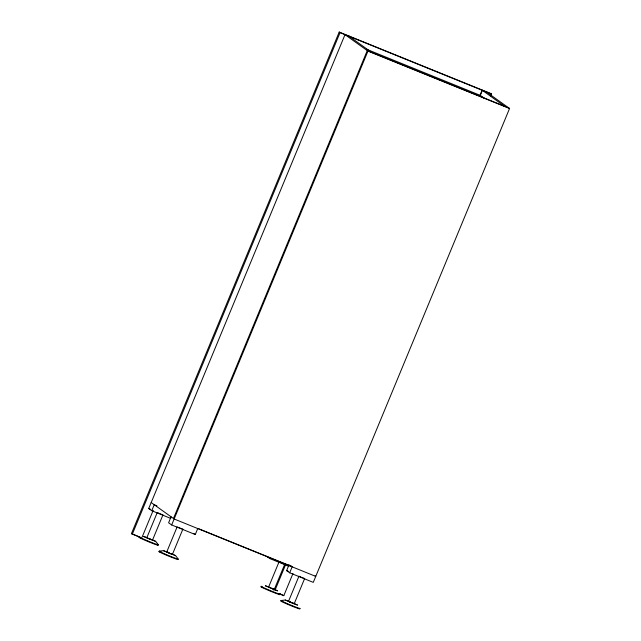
<?xml version="1.0" encoding="UTF-8"?>
<svg xmlns="http://www.w3.org/2000/svg" width="641" height="641" viewBox="0 0 641 641"><rect width="100%" height="100%" fill="white"/><g stroke="black" fill="none" stroke-linecap="round" stroke-linejoin="round"><path stroke-width="0.96" d="M140.868 537.711L131.437 533.633L339.201 32.05L490.726 93.482L491.567 94.083L490.798 95.926M132.286 534.233L340.042 32.651L339.201 32.05M170.818 518.441L151.749 510.709L148.696 508.521L151.164 502.544L174.144 518.994L315.749 576.403L315.06 575.914M151.188 502.56L345.002 34.662L367.95 51.096L509.563 108.505L313.273 582.381L289.676 572.806L286.615 570.618L289.083 564.649M139.217 537.511L139.409 537.054M151.749 510.709L154.225 504.739L156.949 505.845M142.102 537.134L153.199 510.348M162.982 514.827L152.494 540.147L149.289 538.945L146.805 537.759L157.285 512.439M171.083 516.806L168.607 522.776L171.668 524.971L195.265 534.538L197.74 528.569M159.128 551.773L159.321 551.308M173.455 518.505L367.261 50.599L508.874 108.009M171.668 524.971L367.95 51.096M182.893 529.081L172.405 554.401L169.953 553.512L166.716 552.013L177.204 526.734M273.162 588.927L274.276 589.48L268.587 587.132L279.067 561.812M273.907 590.305L284.764 564.2M275.125 589.984L285.838 564.12M479.829 95.797L482.12 90.253L481.279 89.652M480.061 95.902L482.361 90.349L504.619 106.286M279.885 594.536L280.069 594.079M289.676 572.806L292.144 566.836L290.613 565.739M279.508 593.919L283.803 595.657L292.985 573.495M304.675 578.454L294.195 603.774L290.99 602.572L288.498 601.386L298.986 576.107M159.248 551.156L163.471 550.659L168.583 552.51M281.03 600.529L285.253 600.032L290.365 601.883M143.608 536.501L147.142 537.639M146.805 537.759L147.887 538.111M166.716 552.013L169.104 552.879M268.587 587.132L269.669 587.485M288.498 601.386L291.703 602.588M161.893 514.475L162.421 514.667M283.675 563.848L284.203 564.032M182.332 528.921L181.163 528.48M304.114 578.294L302.945 577.853M268.924 587.012L265.342 585.778L277.473 590.77M161.252 514.226L159.777 513.625M283.034 563.591L281.559 562.998M340.042 32.651L491.567 94.083M366.58 49.269L480.285 95.365L484.259 98.209M148.696 508.521L150.507 509.258M198.037 528.472L291.919 566.532M288.819 566.283L269.757 558.551L266.696 556.364M286.615 570.618L288.426 571.355M131.437 533.633L139.161 536.757M280.389 594.015L283.803 595.657M301.47 577.253L302.223 577.565M179.688 527.88L180.441 528.192M272.048 588.278L273.603 588.943M271.792 588.334L277.601 590.85M150.002 538.961L150.731 539.265M280.181 562.397L280.838 562.686M158.399 513.032L159.048 513.313M300.1 576.66L300.749 576.948M178.318 527.287L178.967 527.575M293.514 603.197L297.512 605.104M292.424 602.901L294.195 603.774M171.732 553.824L175.602 555.659L178.206 558.96A10.352 0.433 22.5 0 1 166.564 554.681A10.352 0.433 22.5 0 1 161.003 551.653M170.642 553.528L172.405 554.401M153.223 540.187L155.691 541.397L158.287 544.706M279.652 562.157L279.075 561.853M157.87 512.784L157.293 512.48M143.48 536.429L155.691 541.397M163.391 550.683L175.602 555.659M486.607 92.072L509.563 108.505M348.64 35.88L349.481 36.481M349.249 36.385L371.508 52.322M193.734 533.44L195.265 534.538M297.384 605.032L285.253 600.032M178.014 559.425A10.352 0.433 22.5 0 1 167.605 555.667A10.352 0.433 22.5 0 1 159.633 551.733M282.785 601.026A10.352 0.433 22.5 0 0 288.346 604.054A10.352 0.433 22.5 0 0 299.988 608.333L299.796 608.798A10.352 0.433 22.5 0 1 289.387 605.04A10.352 0.433 22.5 0 1 281.415 601.106M279.356 593.662A10.352 0.433 22.5 0 1 270.919 590.834A10.352 0.433 22.5 0 1 261.688 586.387M279.164 594.127A10.352 0.433 22.5 0 1 269.476 590.778A10.352 0.433 22.5 0 1 262.682 587.228M157.574 544.289A10.352 0.433 22.5 0 1 149.137 541.461A10.352 0.433 22.5 0 1 139.906 537.014M157.382 544.754A10.352 0.433 22.5 0 1 147.694 541.405A10.352 0.433 22.5 0 1 140.9 537.855"/></g></svg>
